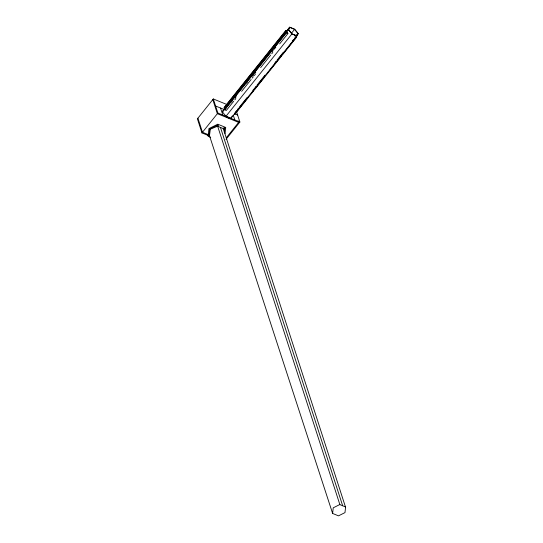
<?xml version="1.0" encoding="UTF-8"?>
<svg xmlns="http://www.w3.org/2000/svg" width="543" height="543" viewBox="0 0 543 543"><rect width="100%" height="100%" fill="white"/><g stroke="black" fill="none" stroke-linecap="round" stroke-linejoin="round"><path stroke-width="0.81" d="M223.411 128.63L224.015 127.612L224.795 127.931L224.307 132.363M208.173 135.451L208.084 136.266L210.684 137.331M224.659 129.139L217.533 126.214L210.324 129.173L209.489 135.675L209.028 135.798L209.774 128.949L217.662 125.019L218.442 125.331L217.675 126.288L339.877 504.637M225.06 133.592L225.732 127.456L217.75 124.198L208.926 128.603L208.261 134.637L207.745 135.275M332.621 513.454L333.239 507.814L339.735 504.576L345.599 506.972L344.981 512.612L338.493 515.85L332.621 513.454L209.489 135.675M223.777 109.442L222.386 111.831L225.976 116.256L230.958 118.293L296.872 36.001L298.256 33.612L294.666 29.186L289.69 27.15L286.521 31.1M224.381 108.709L286.147 31.589M225.012 108.491L225.372 107.969M225.42 108.62L225.712 108.111M230.958 118.293L232.343 115.897M286.514 31.772L289.69 27.15M288.645 29.682L289.935 27.455L294.571 29.349L297.91 33.469L296.621 35.695L291.985 33.802L288.645 29.682L287.77 30.775M285.856 32.451L222.386 111.831L224.626 109.041M226.981 104.541L213.311 98.955L197.401 118.822L201.948 132.913L209.646 136.055M201.948 132.913L217.865 113.039L213.311 98.955M287.328 31.121L285.794 30.496L224.021 107.616L224.734 109.801L226.322 110.453L233.714 101.229M224.666 108.349L225.474 109.347L224.917 109.123L224.415 107.582L285.414 31.426L285.978 31.657L286.005 32.336M225.325 107.948L284.878 33.673M288.353 29.431L289.935 27.455M224.917 109.123L285.91 32.967L285.414 31.426M224.734 109.801L286.5 32.682L285.794 30.496M231.264 102.125L232.309 100.815M246.508 83.086L247.56 81.776M235.194 97.957L236.253 96.64M252.61 76.21L253.669 74.893M254.728 73.576L255.78 72.26M272.145 51.829L273.197 50.513M274.256 49.196L275.837 47.221M234.773 99.905L235.825 98.588M241.635 91.339L251.137 79.475M252.19 78.158L253.248 76.834M254.307 75.518L255.359 74.201M260.64 67.61L270.672 55.087M271.724 53.771L272.783 52.447M279.645 43.881L288.095 33.333L286.5 32.682M291.408 33.299L294.571 29.349M225.976 116.256L291.89 33.971L296.872 36.001M296.403 35.356L297.91 33.469M235.465 112.048L236.517 110.731M237.576 109.414L238.628 108.098M239.68 106.781L247.065 97.57M252.862 90.328L253.914 89.011M254.972 87.694L256.024 86.378M257.083 85.061L264.991 75.192M275.002 62.683L276.061 61.366M277.113 60.049L283.439 52.148M292.406 40.963L293.458 39.646M294.51 38.329L296.091 36.354M296.736 35.512L298.256 33.612M236.042 112.36L234.99 113.677L234.746 112.903M237.094 111.05L238.146 109.734M239.198 108.424L248.667 96.606M252.346 92.011L253.398 90.695M254.45 89.385L264.441 76.909M267.597 72.972L268.642 71.662M269.695 70.346L281.267 55.902M282.842 53.933L283.894 52.623M284.946 51.307L285.998 49.997M287.05 48.68L295.989 37.521L295.426 37.291M234.807 114.363L296.58 37.243L296.227 36.143M226.316 137.752L238.628 122.379L238.126 120.811M226.024 139.341L239.884 122.032L236.599 111.865M224.795 127.931L223.248 128.562L345.457 506.911M286.921 33.381L287.267 33.517M224.415 107.582L226.01 108.233M215.585 106L224.293 109.557M234.719 113.813L237.61 114.994M217.865 113.039L239.884 122.032M230.191 118.632L225.169 116.256M238.628 122.379L217.343 113.684L212.795 99.6M217.533 126.214L216.284 125.704L217.675 126.288L217.662 125.019M209.774 128.949L210.324 129.173M209.116 134.983L202.464 132.268L197.917 118.177M288.299 29.539L291.89 33.971M286.901 31.861L287.695 32.845M294.34 34.426L294.808 35.886M233.314 115.279L234.827 119.969M220.539 108.023L222.813 115.062M220.465 127.429L342.667 505.777M208.505 134.182L209.028 135.798"/></g></svg>
